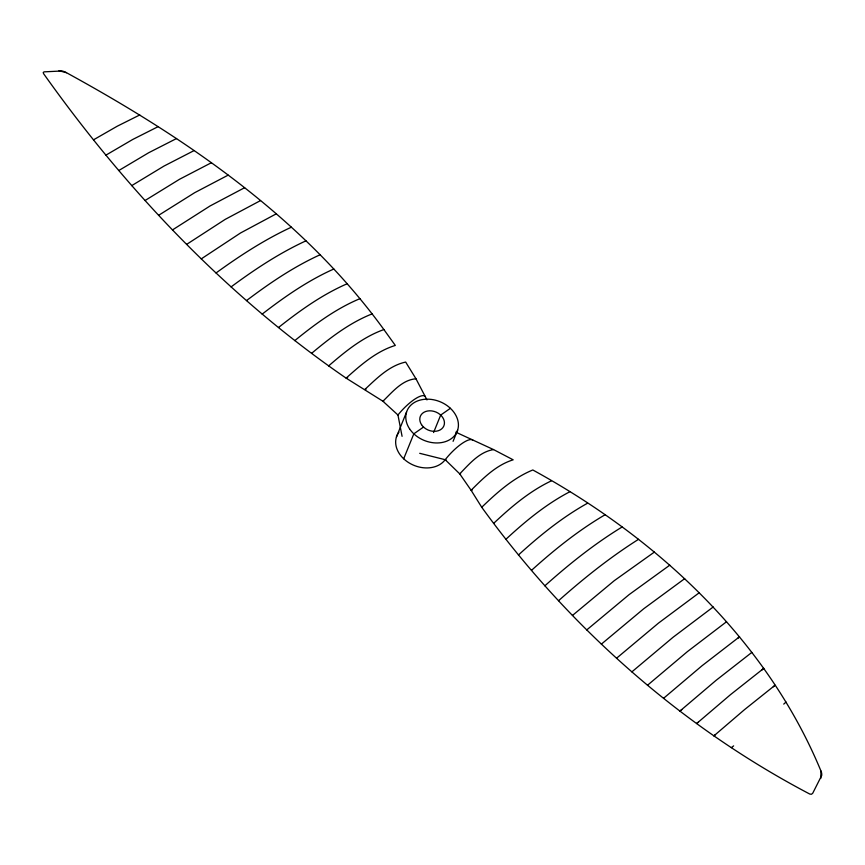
<?xml version="1.0" encoding="UTF-8"?>
<svg xmlns="http://www.w3.org/2000/svg" width="865" height="865" viewBox="0 0 865 865"><rect width="100%" height="100%" fill="white"/><g stroke="black" fill="none" stroke-linecap="round" stroke-linejoin="round"><path stroke-width="1.3" d="M820.755 778.435L820.993 771.083C766.379 639.094 656.319 537.619 532.808 469.976C513.096 478.086 496.899 492.65 481.74 507.268C567.645 625.871 679.901 725.897 809.77 794.048L811.424 794.265L812.678 793.324L821.707 775.429A10.153 9.061 7.2 0 0 820.993 771.083M396.43 436.998L406.561 412.032M403.685 458.796L413.827 433.83L423.536 427.05M433.581 432.554L440.685 415.081L450.395 408.302M453.087 441.334L457.65 430.1M493.612 523.412C511.02 506.998 529.618 491.147 551.405 480.843M505.96 539.241C525.488 521.163 546.28 504.003 569.981 491.677M518.438 554.995C539.738 535.554 562.347 517.216 587.616 503.181M531.51 570.338C554.357 549.707 578.523 530.299 605.154 514.718M544.842 585.832C568.965 564.229 594.396 543.901 622.076 527.012M558.552 600.71C583.68 578.35 610.095 557.287 638.565 539.295M572.435 615.48L614.312 580.642L654.351 552.097M761.946 669.986L763.827 668.321L730.482 694.671L696.639 723.54L698.477 722.145M773.342 686.756L775.062 685.242L744.624 709.549L713.809 735.942L715.485 734.645M783.744 704.099L786.036 702.077M586.773 629.904L629.093 594.633L669.791 565.159M663.552 698.315L701.937 665.823L739.564 636.748L737.964 638.154M328.624 365.917C345.276 351.504 362.889 337.069 383.887 329.565L395.316 345.427C376.199 351.32 360.748 365.041 346.119 378.135C227.419 296.554 126.723 190.743 43.531 73.59L43.25 72.422L44.158 71.849L62.02 70.973A10.153 6.077 30.4 0 1 66.486 72.703C186.137 138.249 302.772 217.861 383.887 329.565M601.37 644.133L643.744 608.744L684.691 578.653M616.54 658.243L658.514 623.081L699.266 592.73M631.872 671.878L673.078 637.256L713.225 606.96M647.474 685.285L687.459 651.572L726.546 621.73M311.616 353.331C330.149 337.815 349.709 322.688 372.393 313.779M294.77 340.626C314.817 324.31 335.944 308.654 359.948 298.663M278.508 327.511C299.841 310.6 322.277 294.543 347.373 283.666M731.379 747.641L733.628 745.879M262.149 314.136C284.488 296.846 307.94 280.552 333.825 269.004M246.525 300.588C269.621 283.114 293.797 266.723 320.223 254.71M751.782 652.448L716.101 680.323L679.804 711.171L681.771 709.7M231.074 286.91C254.645 269.458 279.265 253.131 305.961 240.838M216.045 272.972C239.843 255.705 264.658 239.594 291.375 227.181M201.264 258.884L240.502 232.999L276.281 213.828M186.613 244.406L225.192 219.386L260.538 200.572M172.481 229.928L210.054 205.967L244.633 187.694M158.587 215.331L194.755 192.646L228.155 175.13M145.071 200.507L179.52 179.282L211.46 162.685M131.707 185.64L164.015 166.058L194.074 150.586M118.819 170.513L148.694 152.737L176.59 138.508M105.833 155.192L132.799 139.427L158.079 126.668M93.517 139.827L117.337 126.16L139.773 114.948M347.687 377.67L346.119 378.135L382.914 401.23L397.954 415.005L402.074 436.328M472.398 489.914L471.101 490.271L459.726 473.858L445.216 459.704L419.709 453.314M366.014 389.293L364.846 389.488C376.729 378.416 389.239 365.592 405.674 362.067L415.989 378.794L426.975 399.922M481.74 507.268L471.101 490.271C483.297 478.118 496.294 465.024 513.161 459.823L493.547 449.584C479.394 451.822 469.241 464.105 459.726 473.858L460.602 473.825M415.989 378.794C402.193 379.789 392.256 392.213 382.914 401.23L383.714 401.306M59.004 70.735L66.486 72.703M455.779 432.165L493.547 449.584M446.308 460.169A25.377 7.234 -46.8 0 1 445.216 459.704A25.377 7.234 -46.8 0 1 472.82 440.08M444.999 459.921A27.118 20.922 22.1 0 1 409.21 462.97A27.118 20.922 22.1 0 1 398.949 432.143M397.954 415.005A25.377 7.234 -46.8 0 1 425.158 396.375M421.536 424.683A12.705 9.807 22.1 0 0 442.902 427.58A12.705 9.807 22.1 0 0 431.894 410.94A12.705 9.807 22.1 0 0 421.536 424.683M409.545 428.791A27.118 20.922 22.1 0 0 455.131 434.954A27.118 20.922 22.1 0 0 431.646 399.457A27.118 20.922 22.1 0 0 409.545 428.791"/></g></svg>
